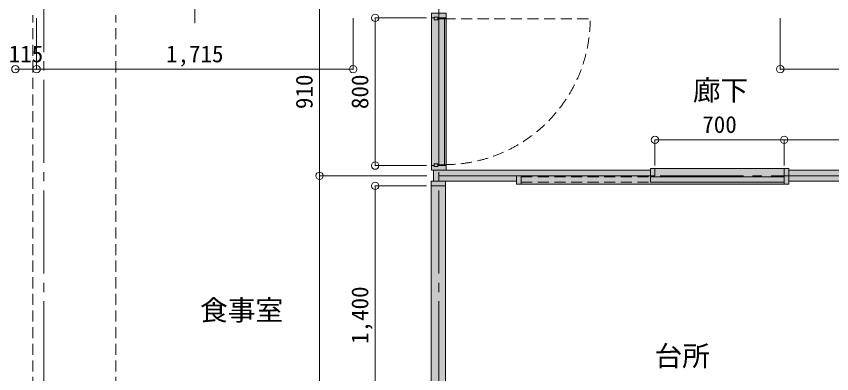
# Model space of a CAD drawing. Units: millimetres at full size, sheet at 1:50. Extents: x -9674 to 9699, y -6794 to 6791.
# Drawn here: x -3182 to 1236, y -1463 to 473 of the extents above; entities that cross this region are included whole.
import ezdxf
from ezdxf.enums import TextEntityAlignment as Align

# ---------------------------------------------------------------- set-up
doc = ezdxf.new("R2010")
doc.units = ezdxf.units.MM
doc.header["$LTSCALE"] = 50
doc.header["$PDMODE"] = 32
doc.header["$PDSIZE"] = 40
doc.linetypes.add('CHAIN2', pattern=[12, 9, -1, 1, -1])
doc.linetypes.add('DASHED1', pattern=[1.8, 1.2, -0.6])
for name, color, linetype, lineweight in [('1-0_芯', 2, 'DASHED1', 25), ('1-2_間仕切', 3, 'Continuous', 18), ('1-3_建具', 3, 'Continuous', 18), ('1-A_文字', 7, 'Continuous', 9), ('1-B_寸法', 7, 'Continuous', 9), ('1-C_梁', 7, 'DASHED1', 9)]:
    doc.layers.add(name, color=color, linetype=linetype, lineweight=lineweight)
doc.layers.add('4-2', color=4, linetype='Continuous')
doc.styles.add('ＭＳ ゴシック', font='')
doc.styles.get('ＭＳ ゴシック').set_extended_font_data('MS Gothic')

msp = doc.modelspace()

# ---------------------------------------------------------------- linework, layer by layer
at = {"layer": '1-0_芯', "color": 7, "linetype": 'CHAIN2', "lineweight": 9}
for p, q in [((-3032.5, 4329.12), (-3032.5, -3890.88)), ((-892.5, 4329.12), (-892.5, -3890.88)), ((-892.5, -390.88), (2687.5, -390.88))]:
    msp.add_line(p, q, dxfattribs=at)
at = {"layer": '1-2_間仕切'}
for p, q in [((-922.5, -360.88), (253.5, -360.88)), ((-922.5, -360.88), (-922.5, -420.88)), ((-446.5, -390.88), (253.5, -390.88)), ((1003.5, -360.88), (1887.5, -360.88)), ((-862.5, -420.88), (-471.5, -420.88)), ((1003.5, -420.88), (1857.5, -420.88))]:
    msp.add_line(p, q, dxfattribs=at)
at = {"layer": '1-3_建具', "color": 7, "lineweight": 9}
for p, q in [((-2215, 434.95), (-2215, 594.95)), ((-932.5, 464.12), (-932.5, -335.88)), ((-852.5, -335.88), (-852.5, 464.12)), ((253.5, -390.88), (253.5, -350.88)), ((278.5, -350.88), (253.5, -350.88)), ((1003.5, -350.88), (978.5, -350.88)), ((978.5, -350.88), (978.5, -415.88)), ((1003.5, -435.88), (1003.5, -350.88)), ((-446.5, -435.88), (-446.5, -390.88)), ((278.5, -390.88), (253.5, -390.88)), ((253.5, -425.88), (253.5, -395.88)), ((253.5, -395.88), (978.5, -395.88)), ((978.5, -395.88), (978.5, -425.88)), ((978.5, -395.88), (978.5, -425.88)), ((978.5, -395.88), (978.5, -435.88)), ((-446.5, -435.88), (-471.5, -435.88)), ((-446.5, -435.88), (978.5, -435.88)), ((253.5, -425.88), (978.5, -425.88)), ((1003.5, -435.88), (978.5, -435.88)), ((-935, -1845.88), (-935, -445.88)), ((-857, -445.88), (-857, -1845.88))]:
    msp.add_line(p, q, dxfattribs=at)
at = {"layer": '1-3_建具'}
for p, q in [((-932.5, 464.12), (-932.5, 489.12)), ((-917.5, 464.12), (-932.5, 464.12)), ((-917.5, 469.12), (-917.5, 454.12)), ((-897.5, 469.12), (-917.5, 469.12)), ((-897.5, 454.12), (-917.5, 454.12)), ((-897.5, 469.12), (-897.5, 454.12)), ((-897.5, 464.12), (-852.5, 464.12)), ((-862.5, 459.12), (-892.5, 459.12)), ((-892.5, 459.12), (-892.5, -330.88)), ((-862.5, -330.88), (-862.5, 459.12)), ((-932.5, -360.88), (-932.5, -335.88)), ((-917.5, -335.88), (-932.5, -335.88)), ((-917.5, -325.88), (-917.5, -340.88)), ((-897.5, -325.88), (-917.5, -325.88)), ((-917.5, -340.88), (-897.5, -340.88)), ((-897.5, -340.88), (-897.5, -325.88)), ((-897.5, -335.88), (-852.5, -335.88)), ((-892.5, -330.88), (-862.5, -330.88)), ((-852.5, -360.88), (-852.5, -335.88)), ((-852.5, -360.88), (-932.5, -360.88)), ((-935, -420.88), (-935, -445.88)), ((-857, -420.88), (-935, -420.88)), ((-857, -420.88), (-857, -445.88)), ((-935, -445.88), (-857, -445.88))]:
    msp.add_line(p, q, dxfattribs=at)
at = {"layer": '1-3_建具', "color": 7, "linetype": 'DASHED1', "lineweight": 9}
for p, q in [((-862.5, 459.12), (-72.5, 459.12)), ((-446.5, -395.88), (253.5, -395.88)), ((-446.5, -425.88), (253.5, -425.88))]:
    msp.add_line(p, q, dxfattribs=at)
at = {"layer": '1-3_建具'}
msp.add_lwpolyline([(-852.5, 464.12), (-852.5, 489.12), (-932.5, 489.12)], dxfattribs=at)
at = {"layer": '1-3_建具', "color": 7, "lineweight": 9}
for points in [[(278.5, -390.88), (278.5, -350.88), (978.5, -350.88)], [(-446.5, -435.88), (-446.5, -390.88), (-471.5, -390.88)], [(-471.5, -435.88), (-471.5, -390.88), (-471.5, -415.88)]]:
    msp.add_lwpolyline(points, dxfattribs=at)
at = {"layer": '1-3_建具', "color": 7, "linetype": 'DASHED1', "lineweight": 9}
msp.add_arc((-862.5, 459.12), 790, 270, 360, dxfattribs=at)
at = {"layer": '1-B_寸法'}
for p, q in [((-1539.2, 519.12), (-1539.2, -390.88)), ((-3072.5, 463.24), (-3072.5, 186.23)), ((-1357.5, 463.24), (-1357.5, 186.23)), ((-960.01, 464.12), (-1237.5, 464.12)), ((-1237.5, 464.12), (-1237.5, -335.88)), ((957.5, 463.24), (957.5, 186.23)), ((-3187.5, 186.23), (-3072.5, 186.23)), ((-3072.5, 186.23), (-1357.5, 186.23)), ((1707.5, 186.23), (957.5, 186.23)), ((278.5, -335), (278.5, -196.49)), ((978.5, -196.49), (278.5, -196.49)), ((978.5, -335), (978.5, -196.49)), ((1878.5, -196.49), (978.5, -196.49)), ((-960.01, -335.88), (-1237.5, -335.88)), ((-1539.2, -390.88), (-958.25, -390.88)), ((-1539.2, -390.88), (-1539.2, -2890.88)), ((-960.01, -445.88), (-1237.5, -445.88)), ((-1237.5, -445.88), (-1237.5, -1845.88))]:
    msp.add_line(p, q, dxfattribs=at)
at = {"layer": '1-B_寸法', "color": 3}
for p in [(-1237.5, 464.12), (-3187.5, 186.23), (-3072.5, 186.23), (-1357.5, 186.23), (957.5, 186.23), (278.5, -196.49), (978.5, -196.49), (-1237.5, -335.88), (-1539.2, -390.88), (-1237.5, -445.88)]:
    msp.add_point(p, dxfattribs=at)
at = {"layer": '1-C_梁'}
for p, q in [((-3092.5, -1990.88), (-3092.5, 479.12)), ((-2642.5, -1990.88), (-2642.5, 479.12))]:
    msp.add_line(p, q, dxfattribs=at)
at = {"layer": '4-2'}
for points in [[(-932.5, -360.88), (-852.5, -360.88), (-932.5, 489.12), (-852.5, 489.12)], [(1003.5, -435.88), (1003.5, -350.88), (253.5, -350.88)], [(1003.5, -435.88), (253.5, -350.88), (253.5, -360.88)], [(-922.5, -360.88), (-922.5, -420.88), (-892.5, -360.88), (-892.5, -420.88)], [(1003.5, -435.88), (253.5, -360.88), (-892.5, -360.88)], [(-892.5, -360.88), (-892.5, -420.88), (-471.5, -420.88)], [(-471.5, -420.88), (1003.5, -435.88), (-892.5, -360.88)], [(1003.5, -360.88), (1003.5, -420.88), (1857.5, -420.88)], [(1899.5, -360.88), (1003.5, -360.88), (1857.5, -420.88)], [(-935, -420.88), (-857, -420.88), (-935, -1870.88), (-922.5, -1870.88)], [(-857, -420.88), (-857, -1870.88), (-922.5, -1870.88)], [(-471.5, -420.88), (-471.5, -435.88), (1003.5, -435.88)]]:
    msp.add_solid(points, dxfattribs=at)

# ---------------------------------------------------------------- texts
at = {"layer": '1-A_文字', "style": 'ＭＳ ゴシック'}
for s, p in [('廊下', (483.82, -15.75)), ('食事室', (-2186.69, -1207.3)), ('台所', (276.37, -1455.17))]:
    msp.add_text(s, height=110, dxfattribs=at).set_placement(p, align=Align.BOTTOM_LEFT)
at = {"layer": '1-B_寸法', "style": 'ＭＳ ゴシック'}
for s, p in [('115', (-3223.75, 196.23)), ('1,715', (-2371.25, 196.23)), ('700', (534.75, -186.49))]:
    msp.add_text(s, height=91.64, dxfattribs=at).set_placement(p, align=Align.BOTTOM_LEFT)
for s, p in [('910', (-1549.2, -29.63)), ('800', (-1247.5, -29.63)), ('1,400', (-1247.5, -1302.13))]:
    msp.add_text(s, height=91.64, rotation=90, dxfattribs=at).set_placement(p, align=Align.BOTTOM_LEFT)

doc.saveas('drawing.dxf')
